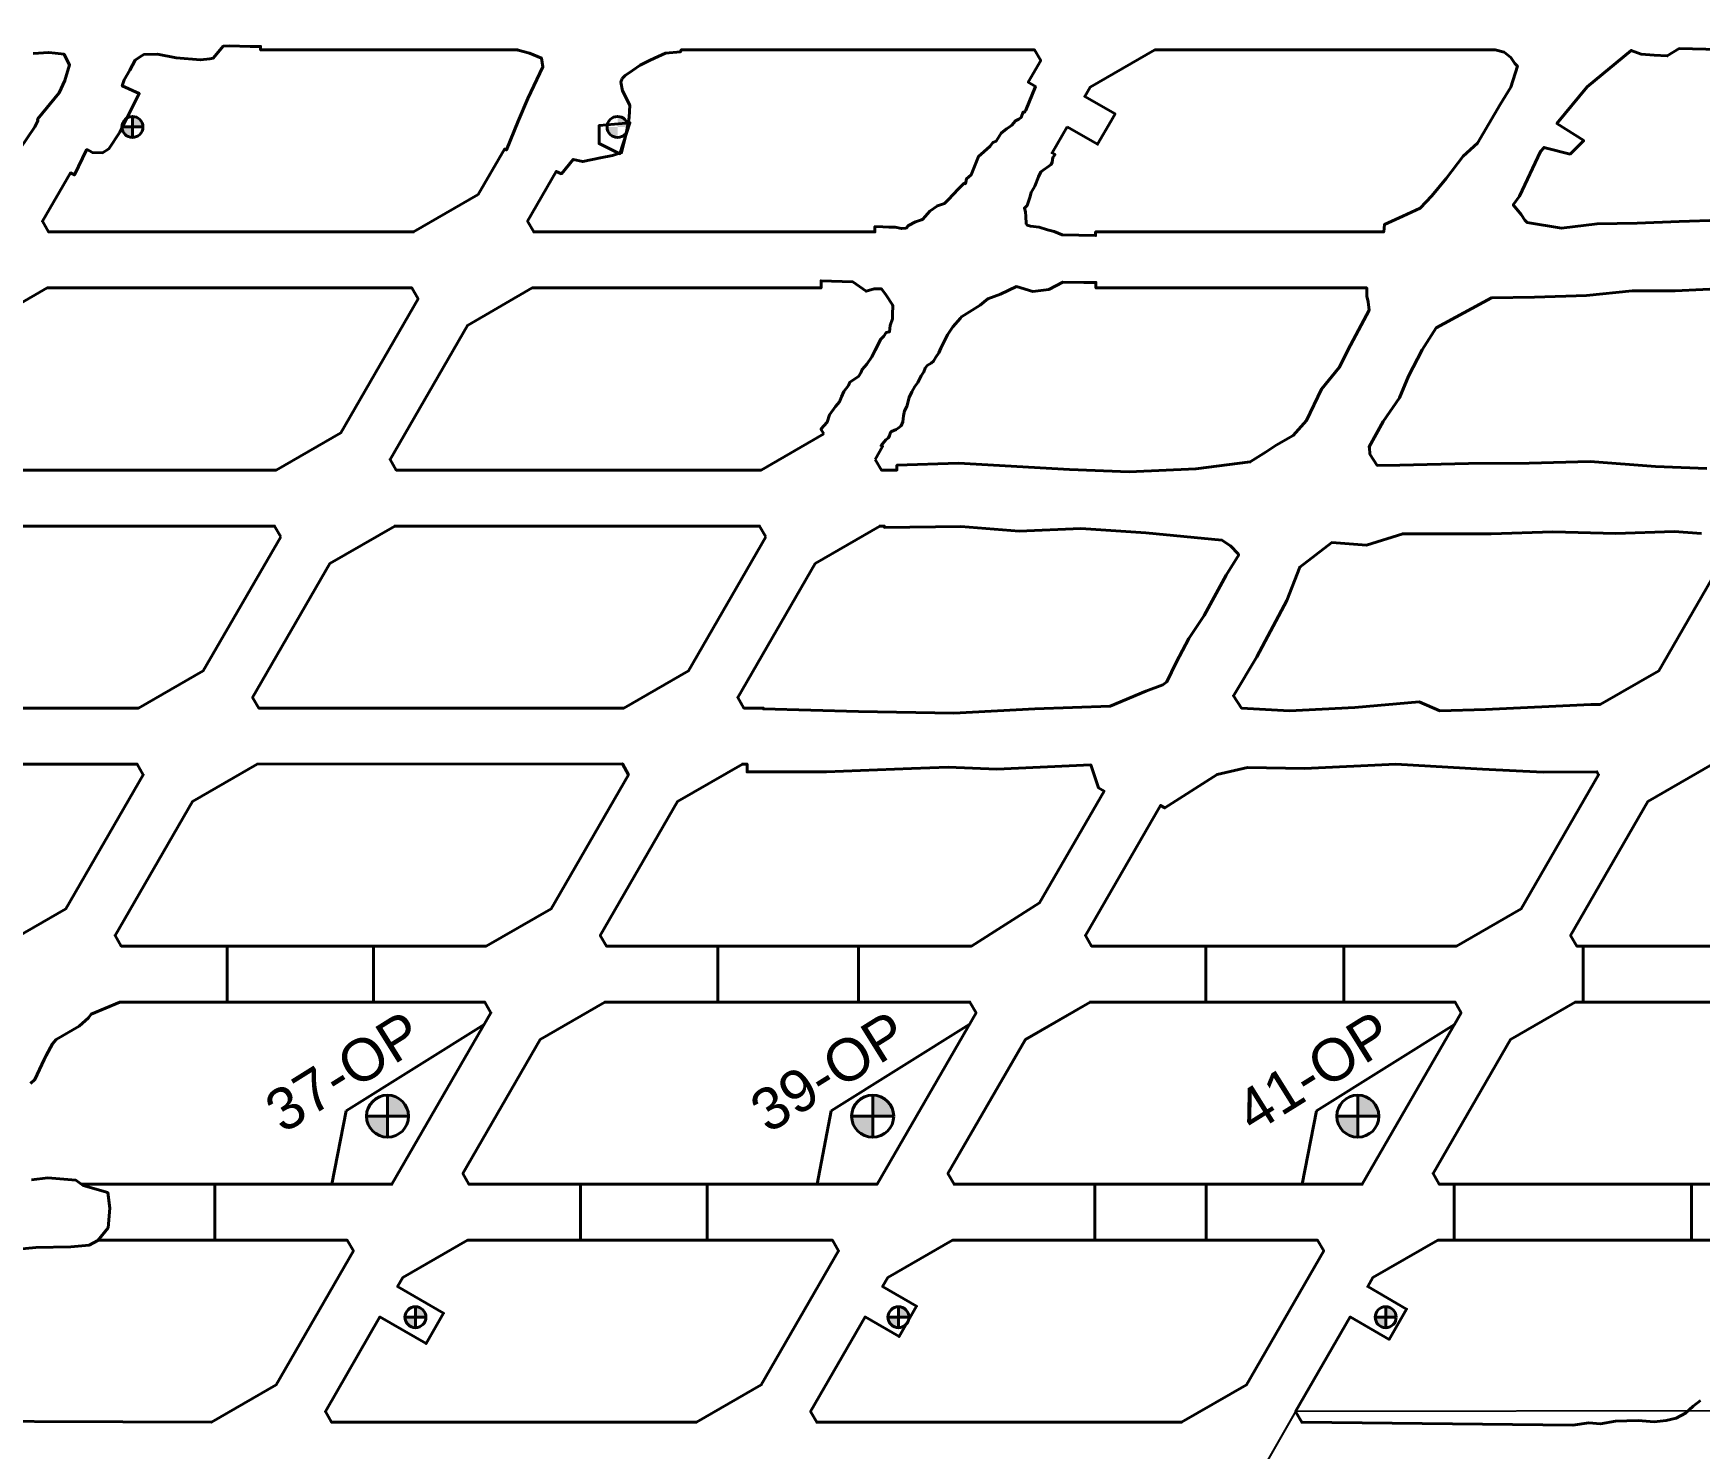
# Model space of a CAD drawing. Header units: millimetres. Extents: x -28 to 1943, y -5245 to 2752.
# Drawn here: x 1334.3 to 1453.3, y 84.9 to 185.9 of the extents above; entities that cross this region are included whole.
import ezdxf

# ---------------------------------------------------------------- set-up
doc = ezdxf.new("R2010")
doc.units = ezdxf.units.MM
doc.layers.add('167', color=10, linetype='Continuous')
doc.styles.add('DG-T1-473 TO 560$0$Standard', font='arial.ttf')

msp = doc.modelspace()

# ---------------------------------------------------------------- hatches: boundary and pattern name
at = {"lineweight": 40}
h = msp.add_hatch(color=3, dxfattribs=at)
h.paths.add_polyline_path([(1342.142, 179.248, 0.4142136), (1341.392, 179.998), (1341.392, 179.248)])
h.paths.add_polyline_path([(1340.642, 179.248, 0.4142136), (1341.392, 178.498), (1341.392, 179.248)])
h = msp.add_hatch(color=3, dxfattribs=at)
h.paths.add_polyline_path([(1342.142, 179.248, 0.4142136), (1341.392, 179.998), (1341.392, 179.248)])
h.paths.add_polyline_path([(1340.642, 179.248, 0.4142136), (1341.392, 178.498), (1341.392, 179.248)])
h = msp.add_hatch(color=3, dxfattribs=at)
h.paths.add_polyline_path([(1376.783, 179.248, 0.4142136), (1376.033, 179.998), (1376.033, 179.248)])
h.paths.add_polyline_path([(1375.283, 179.248, 0.4142136), (1376.033, 178.498), (1376.033, 179.248)])
h = msp.add_hatch(color=3, dxfattribs=at)
h.paths.add_polyline_path([(1376.783, 179.248, 0.4142136), (1376.033, 179.998), (1376.033, 179.248)])
h.paths.add_polyline_path([(1375.283, 179.248, 0.4142136), (1376.033, 178.498), (1376.033, 179.248)])
at = {"linetype": 'Continuous', "lineweight": 40}
h = msp.add_hatch(color=3, dxfattribs=at)
h.paths.add_polyline_path([(1361.109, 108.601, 0.4142136), (1359.609, 110.101), (1359.609, 108.601)])
h.paths.add_polyline_path([(1359.609, 108.601), (1358.109, 108.601, 0.4142136), (1359.609, 107.101)])
h = msp.add_hatch(color=3, dxfattribs=at)
h.paths.add_polyline_path([(1361.109, 108.601, 0.4142136), (1359.609, 110.101), (1359.609, 108.601)])
h.paths.add_polyline_path([(1359.609, 108.601), (1358.109, 108.601, 0.4142136), (1359.609, 107.101)])
h = msp.add_hatch(color=3, dxfattribs=at)
h.paths.add_polyline_path([(1395.749, 108.601, 0.4142136), (1394.249, 110.101), (1394.249, 108.601)])
h.paths.add_polyline_path([(1394.249, 108.601), (1392.749, 108.601, 0.4142136), (1394.249, 107.101)])
h = msp.add_hatch(color=3, dxfattribs=at)
h.paths.add_polyline_path([(1395.749, 108.601, 0.4142136), (1394.249, 110.101), (1394.249, 108.601)])
h.paths.add_polyline_path([(1394.249, 108.601), (1392.749, 108.601, 0.4142136), (1394.249, 107.101)])
h = msp.add_hatch(color=3, dxfattribs=at)
h.paths.add_polyline_path([(1430.391, 108.601, 0.4142136), (1428.891, 110.101), (1428.891, 108.601)])
h.paths.add_polyline_path([(1428.891, 108.601), (1427.391, 108.601, 0.4142136), (1428.891, 107.101)])
h = msp.add_hatch(color=3, dxfattribs=at)
h.paths.add_polyline_path([(1430.391, 108.601, 0.4142136), (1428.891, 110.101), (1428.891, 108.601)])
h.paths.add_polyline_path([(1428.891, 108.601), (1427.391, 108.601, 0.4142136), (1428.891, 107.101)])
at = {"lineweight": 40}
h = msp.add_hatch(color=256, dxfattribs=at)
h.paths.add_polyline_path([(1362.349, 94.248, 0.4142136), (1361.599, 94.998), (1361.599, 94.248)])
h.paths.add_polyline_path([(1360.849, 94.248, 0.4142136), (1361.599, 93.498), (1361.599, 94.248)])
h = msp.add_hatch(color=256, dxfattribs=at)
h.paths.add_polyline_path([(1362.349, 94.248, 0.4142136), (1361.599, 94.998), (1361.599, 94.248)])
h.paths.add_polyline_path([(1360.849, 94.248, 0.4142136), (1361.599, 93.498), (1361.599, 94.248)])
h = msp.add_hatch(color=256, dxfattribs=at)
h.paths.add_polyline_path([(1362.349, 94.248, 0.4142136), (1361.599, 94.998), (1361.599, 94.248)])
h.paths.add_polyline_path([(1360.849, 94.248, 0.4142136), (1361.599, 93.498), (1361.599, 94.248)])
h = msp.add_hatch(color=256, dxfattribs=at)
h.paths.add_polyline_path([(1396.841, 94.248, 0.4142136), (1396.091, 94.998), (1396.091, 94.248)])
h.paths.add_polyline_path([(1395.341, 94.248, 0.4142136), (1396.091, 93.498), (1396.091, 94.248)])
h = msp.add_hatch(color=256, dxfattribs=at)
h.paths.add_polyline_path([(1396.841, 94.248, 0.4142136), (1396.091, 94.998), (1396.091, 94.248)])
h.paths.add_polyline_path([(1395.341, 94.248, 0.4142136), (1396.091, 93.498), (1396.091, 94.248)])
h = msp.add_hatch(color=256, dxfattribs=at)
h.paths.add_polyline_path([(1396.841, 94.248, 0.4142136), (1396.091, 94.998), (1396.091, 94.248)])
h.paths.add_polyline_path([(1395.341, 94.248, 0.4142136), (1396.091, 93.498), (1396.091, 94.248)])
h = msp.add_hatch(color=3, dxfattribs=at)
h.paths.add_polyline_path([(1431.631, 94.248, 0.4142136), (1430.881, 94.998), (1430.881, 94.248)])
h.paths.add_polyline_path([(1430.131, 94.248, 0.4142136), (1430.881, 93.498), (1430.881, 94.248)])
h = msp.add_hatch(color=3, dxfattribs=at)
h.paths.add_polyline_path([(1431.631, 94.248, 0.4142136), (1430.881, 94.998), (1430.881, 94.248)])
h.paths.add_polyline_path([(1430.131, 94.248, 0.4142136), (1430.881, 93.498), (1430.881, 94.248)])

# ---------------------------------------------------------------- linework, layer by layer
at = {"color": 7, "lineweight": 40}
for p, q in [((1341.392, 178.498), (1341.392, 179.998)), ((1341.392, 178.498), (1341.392, 179.998)), ((1340.642, 179.248), (1342.142, 179.248)), ((1340.642, 179.248), (1342.142, 179.248)), ((1358.602, 120.748), (1358.602, 116.748)), ((1358.602, 120.748), (1358.602, 116.748)), ((1383.202, 120.748), (1383.202, 116.748)), ((1383.202, 120.748), (1383.202, 116.748)), ((1393.24, 120.748), (1393.24, 116.748)), ((1393.24, 120.748), (1393.24, 116.748)), ((1418.039, 120.748), (1418.039, 116.748)), ((1418.039, 120.748), (1418.039, 116.748)), ((1427.881, 116.748), (1427.881, 120.748)), ((1427.881, 116.748), (1427.881, 120.748)), ((1347.283, 103.748), (1347.283, 99.748)), ((1347.283, 103.748), (1347.283, 99.748)), ((1373.383, 103.748), (1373.383, 99.748)), ((1373.383, 103.748), (1373.383, 99.748)), ((1382.423, 103.748), (1382.423, 99.748)), ((1382.423, 103.748), (1382.423, 99.748)), ((1410.123, 103.748), (1410.123, 99.748)), ((1410.123, 103.748), (1410.123, 99.748)), ((1418.066, 103.748), (1418.066, 99.748)), ((1418.066, 103.748), (1418.066, 99.748)), ((1360.849, 94.248), (1362.349, 94.248)), ((1360.849, 94.248), (1362.349, 94.248)), ((1361.599, 93.498), (1361.599, 94.998)), ((1361.599, 93.498), (1361.599, 94.998)), ((1395.341, 94.248), (1396.841, 94.248)), ((1395.341, 94.248), (1396.841, 94.248))]:
    msp.add_line(p, q, dxfattribs=at)
at = {"color": 7, "linetype": 'Continuous', "lineweight": 40}
for p, q in [((1384.945, 133.748), (1380.323, 131.08)), ((1384.945, 133.748), (1380.323, 131.08)), ((1380.323, 131.08), (1374.799, 121.511)), ((1380.323, 131.08), (1374.799, 121.511)), ((1435.94, 120.748), (1440.562, 123.416)), ((1435.94, 120.748), (1440.562, 123.416)), ((1375.239, 120.748), (1374.799, 121.511)), ((1375.239, 120.748), (1374.799, 121.511)), ((1409.88, 120.748), (1409.44, 121.511)), ((1409.88, 120.748), (1409.44, 121.511)), ((1348.158, 120.748), (1348.158, 116.748)), ((1348.158, 120.748), (1348.158, 116.748)), ((1375.239, 120.748), (1378.494, 120.748)), ((1375.239, 120.748), (1378.494, 120.748)), ((1393.24, 120.748), (1393.24, 116.748)), ((1393.24, 120.748), (1401.298, 120.748)), ((1393.24, 120.748), (1393.24, 116.748)), ((1393.24, 120.748), (1401.298, 120.748)), ((1409.88, 120.748), (1414.74, 120.748)), ((1409.88, 120.748), (1414.74, 120.748)), ((1427.881, 120.748), (1435.94, 120.748)), ((1427.881, 120.748), (1435.94, 120.748)), ((1375.13, 116.748), (1370.508, 114.08)), ((1375.13, 116.748), (1370.508, 114.08)), ((1375.13, 116.748), (1378.494, 116.748)), ((1375.13, 116.748), (1378.494, 116.748)), ((1393.24, 116.748), (1401.19, 116.748)), ((1393.24, 116.748), (1401.19, 116.748)), ((1401.19, 116.748), (1401.63, 115.985)), ((1401.19, 116.748), (1401.63, 115.985)), ((1409.77, 116.748), (1405.148, 114.08)), ((1409.77, 116.748), (1405.148, 114.08)), ((1409.77, 116.748), (1414.74, 116.748)), ((1409.77, 116.748), (1414.74, 116.748)), ((1427.881, 116.748), (1435.831, 116.748)), ((1427.881, 116.748), (1435.831, 116.748)), ((1401.63, 115.985), (1394.564, 103.748)), ((1401.63, 115.985), (1394.564, 103.748)), ((1436.271, 115.985), (1429.206, 103.748)), ((1436.271, 115.985), (1429.206, 103.748)), ((1370.508, 114.08), (1364.984, 104.511)), ((1370.508, 114.08), (1364.984, 104.511)), ((1405.15, 114.08), (1399.625, 104.511)), ((1405.15, 114.08), (1399.625, 104.511)), ((1365.464, 105.342), (1364.984, 104.511)), ((1365.464, 105.342), (1364.984, 104.511)), ((1365.424, 103.748), (1364.984, 104.511)), ((1365.424, 103.748), (1364.984, 104.511)), ((1365.424, 103.748), (1372.783, 103.748)), ((1365.424, 103.748), (1372.783, 103.748)), ((1382.423, 99.748), (1382.423, 103.748)), ((1382.423, 103.748), (1390.275, 103.748)), ((1382.423, 99.748), (1382.423, 103.748)), ((1382.423, 103.748), (1390.275, 103.748)), ((1390.275, 103.748), (1394.564, 103.748)), ((1390.275, 103.748), (1394.564, 103.748)), ((1400.065, 103.748), (1399.625, 104.511)), ((1400.065, 103.748), (1399.625, 104.511)), ((1400.065, 103.748), (1406.525, 103.748)), ((1400.065, 103.748), (1406.525, 103.748)), ((1418.066, 103.748), (1418.066, 99.748)), ((1418.066, 103.748), (1418.066, 99.748))]:
    msp.add_line(p, q, dxfattribs=at)
at = {"lineweight": 40, "ltscale": 5}
for p, q in [((1348.158, 120.748), (1358.794, 120.748)), ((1348.158, 120.748), (1358.794, 120.748)), ((1378.494, 120.748), (1393.24, 120.748)), ((1378.494, 120.748), (1393.24, 120.748)), ((1414.74, 120.748), (1427.881, 120.748)), ((1414.74, 120.748), (1427.881, 120.748)), ((1444.521, 120.748), (1462.323, 120.748)), ((1444.521, 120.748), (1462.323, 120.748)), ((1348.158, 116.748), (1358.794, 116.748)), ((1348.158, 116.748), (1358.794, 116.748)), ((1378.494, 116.748), (1393.24, 116.748)), ((1378.494, 116.748), (1393.24, 116.748)), ((1414.74, 116.748), (1427.881, 116.748)), ((1414.74, 116.748), (1427.881, 116.748)), ((1444.981, 116.748), (1462.323, 116.748)), ((1444.981, 116.748), (1462.323, 116.748)), ((1337.754, 103.748), (1347.283, 103.748)), ((1337.754, 103.748), (1347.283, 103.748)), ((1372.783, 103.748), (1382.423, 103.748)), ((1372.783, 103.748), (1382.423, 103.748)), ((1406.525, 103.748), (1418.066, 103.748)), ((1406.525, 103.748), (1418.066, 103.748)), ((1435.766, 103.748), (1452.708, 103.748)), ((1435.766, 103.748), (1452.708, 103.748)), ((1338.949, 99.748), (1347.283, 99.748)), ((1338.949, 99.748), (1347.283, 99.748)), ((1372.783, 99.748), (1382.423, 99.748)), ((1372.783, 99.748), (1382.423, 99.748)), ((1406.525, 99.748), (1418.066, 99.748)), ((1406.525, 99.748), (1418.066, 99.748)), ((1435.766, 99.748), (1452.708, 99.748)), ((1435.766, 99.748), (1452.708, 99.748))]:
    msp.add_line(p, q, dxfattribs=at)
at = {"color": 3, "linetype": 'Continuous', "lineweight": 40}
for p, q in [((1436.271, 115.985), (1435.792, 115.154)), ((1436.271, 115.985), (1435.792, 115.154)), ((1356.655, 108.996), (1366.51, 115.154)), ((1356.655, 108.996), (1366.51, 115.154)), ((1391.295, 108.996), (1401.151, 115.155)), ((1391.295, 108.996), (1401.151, 115.155)), ((1425.937, 108.996), (1435.792, 115.154)), ((1425.937, 108.996), (1435.792, 115.154)), ((1359.609, 107.101), (1359.609, 110.101)), ((1359.609, 107.101), (1359.609, 110.101)), ((1394.249, 107.101), (1394.249, 110.101)), ((1394.249, 107.101), (1394.249, 110.101)), ((1428.891, 107.101), (1428.891, 110.101)), ((1428.891, 107.101), (1428.891, 110.101)), ((1355.635, 103.748), (1356.655, 108.996)), ((1355.635, 103.748), (1356.655, 108.996)), ((1358.109, 108.601), (1361.109, 108.601)), ((1358.109, 108.601), (1361.109, 108.601)), ((1390.275, 103.748), (1391.295, 108.996)), ((1390.275, 103.748), (1391.295, 108.996)), ((1392.749, 108.601), (1395.749, 108.601)), ((1392.749, 108.601), (1395.749, 108.601)), ((1424.917, 103.748), (1425.937, 108.996)), ((1424.917, 103.748), (1425.937, 108.996)), ((1427.391, 108.601), (1430.391, 108.601)), ((1427.391, 108.601), (1430.391, 108.601))]:
    msp.add_line(p, q, dxfattribs=at)
at = {"color": 3, "lineweight": 40}
for p, q in [((1396.091, 93.498), (1396.091, 94.998)), ((1396.091, 93.498), (1396.091, 94.998)), ((1430.131, 94.248), (1431.631, 94.248)), ((1430.131, 94.248), (1431.631, 94.248)), ((1430.881, 93.498), (1430.881, 94.998)), ((1430.881, 93.498), (1430.881, 94.998))]:
    msp.add_line(p, q, dxfattribs=at)
at = {"lineweight": 40}
for points in [[(1333.324, 177.645), (1334.425, 179.262), (1334.639, 179.691), (1334.616, 179.795), (1336.159, 181.675), (1336.572, 182.556), (1336.901, 183.68), (1336.513, 184.416), (1336.527, 184.438), (1335.877, 184.515), (1335.416, 184.574), (1334.304, 184.492)], [(1333.324, 177.645), (1334.425, 179.262), (1334.639, 179.691), (1334.616, 179.795), (1336.159, 181.675), (1336.572, 182.556), (1336.901, 183.68), (1336.513, 184.416), (1336.527, 184.438), (1335.877, 184.515), (1335.416, 184.574), (1334.304, 184.492)], [(1366.084, 174.416), (1361.462, 171.748), (1335.402, 171.748), (1334.962, 172.511), (1336.959, 175.971), (1337.254, 175.825), (1338.123, 177.61), (1338.137, 177.614), (1338.17, 177.638), (1338.543, 177.418), (1339.257, 177.409), (1339.695, 177.684), (1340.493, 178.878), (1341.881, 181.629), (1340.659, 182.175), (1340.798, 182.613), (1341.208, 183.311), (1341.576, 184.013), (1341.967, 184.284), (1342.201, 184.42), (1343.187, 184.449), (1344.51, 184.183), (1346.253, 184.032), (1346.907, 184.11), (1347.164, 184.168), (1347.879, 185.01), (1348.305, 185.048), (1349.807, 184.992), (1350.544, 184.995), (1350.544, 184.748), (1368.93, 184.748), (1368.929, 184.723), (1369.748, 184.529), (1370.611, 184.159), (1370.704, 183.535), (1369.63, 181.289), (1368.936, 179.671), (1368.094, 177.607), (1367.96, 177.666), (1366.084, 174.416)], [(1366.084, 174.416), (1361.462, 171.748), (1335.402, 171.748), (1334.962, 172.511), (1336.959, 175.971), (1337.254, 175.825), (1338.123, 177.61), (1338.137, 177.614), (1338.17, 177.638), (1338.543, 177.418), (1339.257, 177.409), (1339.695, 177.684), (1340.493, 178.878), (1341.881, 181.629), (1340.659, 182.175), (1340.798, 182.613), (1341.208, 183.311), (1341.576, 184.013), (1341.967, 184.284), (1342.201, 184.42), (1343.187, 184.449), (1344.51, 184.183), (1346.253, 184.032), (1346.907, 184.11), (1347.164, 184.168), (1347.879, 185.01), (1348.305, 185.048), (1349.807, 184.992), (1350.544, 184.995), (1350.544, 184.748), (1368.93, 184.748), (1368.929, 184.723), (1369.748, 184.529), (1370.611, 184.159), (1370.704, 183.535), (1369.63, 181.289), (1368.936, 179.671), (1368.094, 177.607), (1367.96, 177.666), (1366.084, 174.416)], [(1408.143, 179.266), (1410.314, 178.013), (1411.281, 179.688), (1411.564, 180.178), (1409.393, 181.431), (1409.768, 182.08), (1414.39, 184.748), (1438.695, 184.748), (1439.339, 184.597), (1439.81, 184.206), (1440.103, 183.784), (1440.292, 183.601), (1439.814, 182.096), (1439.053, 180.854), (1437.432, 178.092), (1436.417, 177.174), (1435.193, 175.559), (1434.184, 174.329), (1433.355, 173.443), (1432.103, 172.869), (1430.789, 172.272), (1430.744, 171.748), (1410.167, 171.748), (1410.167, 171.485), (1407.783, 171.54), (1407.214, 171.776), (1406.74, 171.891), (1406.133, 172.082), (1405.526, 172.155), (1405.272, 172.239), (1405.206, 172.344), (1405.185, 172.864), (1405.158, 173.18), (1405.087, 173.45), (1405.274, 173.631), (1405.473, 174.209), (1405.564, 174.578), (1405.823, 175.011), (1406.085, 175.681), (1406.253, 176.037), (1406.993, 176.559), (1407.06, 176.744), (1407.102, 177.069), (1407.277, 177.27), (1407.063, 177.394), (1408.143, 179.266)], [(1408.143, 179.266), (1410.314, 178.013), (1411.281, 179.688), (1411.564, 180.178), (1409.393, 181.431), (1409.768, 182.08), (1414.39, 184.748), (1438.695, 184.748), (1439.339, 184.597), (1439.81, 184.206), (1440.103, 183.784), (1440.292, 183.601), (1439.814, 182.096), (1439.053, 180.854), (1437.432, 178.092), (1436.417, 177.174), (1435.193, 175.559), (1434.184, 174.329), (1433.355, 173.443), (1432.103, 172.869), (1430.789, 172.272), (1430.744, 171.748), (1410.167, 171.748), (1410.167, 171.485), (1407.783, 171.54), (1407.214, 171.776), (1406.74, 171.891), (1406.133, 172.082), (1405.526, 172.155), (1405.272, 172.239), (1405.206, 172.344), (1405.185, 172.864), (1405.158, 173.18), (1405.087, 173.45), (1405.274, 173.631), (1405.473, 174.209), (1405.564, 174.578), (1405.823, 175.011), (1406.085, 175.681), (1406.253, 176.037), (1406.993, 176.559), (1407.06, 176.744), (1407.102, 177.069), (1407.277, 177.27), (1407.063, 177.394), (1408.143, 179.266)], [(1454.773, 172.591), (1451.84, 172.507), (1448.831, 172.374), (1445.975, 172.341), (1443.435, 172.026), (1440.992, 172.422), (1440.806, 172.58), (1440.546, 172.998), (1439.987, 173.676), (1440.448, 174.294), (1441.937, 177.497), (1442.19, 177.784), (1442.262, 177.769), (1444.054, 177.309), (1445.026, 178.279), (1443.114, 179.494), (1445.267, 182.119), (1448.421, 184.719), (1449.117, 184.454), (1450.054, 184.363), (1450.992, 184.321), (1451.847, 184.843), (1454.688, 184.786)], [(1454.773, 172.591), (1451.84, 172.507), (1448.831, 172.374), (1445.975, 172.341), (1443.435, 172.026), (1440.992, 172.422), (1440.806, 172.58), (1440.546, 172.998), (1439.987, 173.676), (1440.448, 174.294), (1441.937, 177.497), (1442.19, 177.784), (1442.262, 177.769), (1444.054, 177.309), (1445.026, 178.279), (1443.114, 179.494), (1445.267, 182.119), (1448.421, 184.719), (1449.117, 184.454), (1450.054, 184.363), (1450.992, 184.321), (1451.847, 184.843), (1454.688, 184.786)], [(1376.913, 179.552), (1374.712, 179.347), (1374.716, 178.065), (1376.206, 177.333), (1376.913, 179.552)], [(1376.913, 179.552), (1374.712, 179.347), (1374.716, 178.065), (1376.206, 177.333), (1376.913, 179.552)], [(1390.751, 157.324), (1390.556, 157.661), (1390.998, 158.16), (1391.155, 158.68), (1391.592, 159.283), (1391.87, 159.62), (1392.024, 159.971), (1392.18, 160.357), (1392.514, 160.785), (1392.612, 161.011), (1393.228, 161.421), (1393.392, 161.699), (1393.487, 161.934), (1393.83, 162.297), (1394.192, 162.842), (1394.428, 163.314), (1394.645, 163.716), (1394.809, 164.06), (1395.052, 164.303), (1395.204, 164.564), (1395.452, 164.623), (1395.492, 165.063), (1395.654, 165.537), (1395.668, 165.873), (1395.679, 166.476), (1395.66, 166.547), (1395.214, 167.236), (1394.88, 167.686), (1394.365, 167.686), (1393.782, 167.517), (1392.826, 168.177), (1391.32, 168.242), (1390.568, 168.267), (1390.568, 167.748), (1369.934, 167.748), (1365.312, 165.08), (1359.788, 155.511), (1360.228, 154.748), (1386.288, 154.748), (1390.751, 157.324)], [(1390.751, 157.324), (1390.556, 157.661), (1390.998, 158.16), (1391.155, 158.68), (1391.592, 159.283), (1391.87, 159.62), (1392.024, 159.971), (1392.18, 160.357), (1392.514, 160.785), (1392.612, 161.011), (1393.228, 161.421), (1393.392, 161.699), (1393.487, 161.934), (1393.83, 162.297), (1394.192, 162.842), (1394.428, 163.314), (1394.645, 163.716), (1394.809, 164.06), (1395.052, 164.303), (1395.204, 164.564), (1395.452, 164.623), (1395.492, 165.063), (1395.654, 165.537), (1395.668, 165.873), (1395.679, 166.476), (1395.66, 166.547), (1395.214, 167.236), (1394.88, 167.686), (1394.365, 167.686), (1393.782, 167.517), (1392.826, 168.177), (1391.32, 168.242), (1390.568, 168.267), (1390.568, 167.748), (1369.934, 167.748), (1365.312, 165.08), (1359.788, 155.511), (1360.228, 154.748), (1386.288, 154.748), (1390.751, 157.324)], [(1394.429, 155.511), (1394.869, 154.748), (1395.985, 154.748), (1395.985, 155.093), (1400.389, 155.236), (1408.3, 154.787), (1412.574, 154.613), (1417.331, 154.834), (1421.213, 155.332), (1422.339, 156.056), (1423.071, 156.519), (1424.284, 157.223), (1425.224, 158.289), (1426.298, 160.521), (1427.559, 162.078), (1428.379, 163.672), (1429.696, 166.156), (1429.642, 166.749), (1429.525, 167.176), (1429.525, 167.748), (1410.194, 167.748), (1410.194, 168.143), (1409.324, 168.143), (1407.818, 168.171), (1406.829, 167.652), (1405.678, 167.501), (1404.523, 167.849), (1403.38, 167.301), (1402.467, 166.981), (1402.215, 166.762), (1401.926, 166.516), (1400.589, 165.691), (1400.518, 165.601), (1399.962, 164.975), (1399.59, 164.393), (1399.323, 163.873), (1399.106, 163.456), (1398.973, 163.112), (1398.766, 162.806), (1398.586, 162.533), (1398.429, 162.373), (1398.146, 162.224), (1397.996, 162.034), (1397.909, 161.758), (1397.72, 161.475), (1397.469, 161.007), (1397.265, 160.72), (1397.045, 160.344), (1396.848, 159.935), (1396.698, 159.292), (1396.528, 158.974), (1396.445, 158.618), (1396.404, 158.179), (1396.275, 157.91), (1396.077, 157.736), (1395.916, 157.633), (1395.598, 157.498), (1395.524, 157.423), (1395.451, 157.204), (1395.386, 157.051), (1395.187, 156.9), (1394.851, 156.494), (1394.96, 156.431), (1394.429, 155.511)], [(1394.429, 155.511), (1394.869, 154.748), (1395.985, 154.748), (1395.985, 155.093), (1400.389, 155.236), (1408.3, 154.787), (1412.574, 154.613), (1417.331, 154.834), (1421.213, 155.332), (1422.339, 156.056), (1423.071, 156.519), (1424.284, 157.223), (1425.224, 158.289), (1426.298, 160.521), (1427.559, 162.078), (1428.379, 163.672), (1429.696, 166.156), (1429.642, 166.749), (1429.525, 167.176), (1429.525, 167.748), (1410.194, 167.748), (1410.194, 168.143), (1409.324, 168.143), (1407.818, 168.171), (1406.829, 167.652), (1405.678, 167.501), (1404.523, 167.849), (1403.38, 167.301), (1402.467, 166.981), (1402.215, 166.762), (1401.926, 166.516), (1400.589, 165.691), (1400.518, 165.601), (1399.962, 164.975), (1399.59, 164.393), (1399.323, 163.873), (1399.106, 163.456), (1398.973, 163.112), (1398.766, 162.806), (1398.586, 162.533), (1398.429, 162.373), (1398.146, 162.224), (1397.996, 162.034), (1397.909, 161.758), (1397.72, 161.475), (1397.469, 161.007), (1397.265, 160.72), (1397.045, 160.344), (1396.848, 159.935), (1396.698, 159.292), (1396.528, 158.974), (1396.445, 158.618), (1396.404, 158.179), (1396.275, 157.91), (1396.077, 157.736), (1395.916, 157.633), (1395.598, 157.498), (1395.524, 157.423), (1395.451, 157.204), (1395.386, 157.051), (1395.187, 156.9), (1394.851, 156.494), (1394.96, 156.431), (1394.429, 155.511)], [(1330.671, 165.08), (1335.293, 167.748), (1330.671, 165.08), (1325.147, 155.511), (1325.587, 154.748), (1351.647, 154.748), (1356.269, 157.416), (1361.793, 166.985), (1361.353, 167.748), (1335.293, 167.748)], [(1330.671, 165.08), (1335.293, 167.748), (1330.671, 165.08), (1325.147, 155.511), (1325.587, 154.748), (1351.647, 154.748), (1356.269, 157.416), (1361.793, 166.985), (1361.353, 167.748), (1335.293, 167.748)], [(1453.808, 154.859), (1450.139, 155.003), (1445.471, 155.352), (1441.124, 155.231), (1436.797, 155.211), (1431.902, 155.098), (1430.274, 155.074), (1429.761, 155.886), (1429.727, 156.35), (1429.698, 156.394), (1430.69, 158.215), (1431.866, 159.907), (1432.513, 161.449), (1433.49, 163.325), (1434.497, 164.898), (1438.435, 167.034), (1441.519, 167.087), (1445.222, 167.213), (1448.489, 167.545), (1451.543, 167.545), (1455.492, 167.733)], [(1453.808, 154.859), (1450.139, 155.003), (1445.471, 155.352), (1441.124, 155.231), (1436.797, 155.211), (1431.902, 155.098), (1430.274, 155.074), (1429.761, 155.886), (1429.727, 156.35), (1429.698, 156.394), (1430.69, 158.215), (1431.866, 159.907), (1432.513, 161.449), (1433.49, 163.325), (1434.497, 164.898), (1438.435, 167.034), (1441.519, 167.087), (1445.222, 167.213), (1448.489, 167.545), (1451.543, 167.545), (1455.492, 167.733)], [(1386.619, 149.985), (1381.095, 140.416), (1376.473, 137.748), (1350.413, 137.748), (1349.973, 138.511), (1355.497, 148.08), (1360.119, 150.748), (1386.179, 150.748), (1386.619, 149.985)], [(1386.619, 149.985), (1381.095, 140.416), (1376.473, 137.748), (1350.413, 137.748), (1349.973, 138.511), (1355.497, 148.08), (1360.119, 150.748), (1386.179, 150.748), (1386.619, 149.985)], [(1390.138, 148.08), (1394.76, 150.748), (1395.088, 150.748), (1395.088, 150.655), (1400.547, 150.712), (1404.717, 150.386), (1409.114, 150.58), (1413.745, 150.261), (1419.174, 149.746), (1419.79, 149.333), (1420.343, 148.762), (1420.392, 148.685), (1419.483, 147.247), (1417.925, 144.36), (1416.818, 142.716), (1415.912, 141.01), (1415.249, 139.628), (1414.964, 139.418), (1413.744, 138.951), (1411.198, 137.882), (1405.833, 137.693), (1400.05, 137.373), (1393.235, 137.509), (1386.435, 137.691), (1386.435, 137.748), (1385.054, 137.748), (1384.614, 138.511), (1390.138, 148.08)], [(1390.138, 148.08), (1394.76, 150.748), (1395.088, 150.748), (1395.088, 150.655), (1400.547, 150.712), (1404.717, 150.386), (1409.114, 150.58), (1413.745, 150.261), (1419.174, 149.746), (1419.79, 149.333), (1420.343, 148.762), (1420.392, 148.685), (1419.483, 147.247), (1417.925, 144.36), (1416.818, 142.716), (1415.912, 141.01), (1415.249, 139.628), (1414.964, 139.418), (1413.744, 138.951), (1411.198, 137.882), (1405.833, 137.693), (1400.05, 137.373), (1393.235, 137.509), (1386.435, 137.691), (1386.435, 137.748), (1385.054, 137.748), (1384.614, 138.511), (1390.138, 148.08)], [(1455.901, 149.985), (1450.377, 140.416), (1446.203, 138.007), (1445.533, 138.007), (1437.999, 137.645), (1434.753, 137.552), (1433.274, 138.185), (1428.675, 137.791), (1424.011, 137.555), (1420.59, 137.751), (1420.013, 138.628), (1421.669, 141.407), (1423.824, 145.441), (1424.749, 147.812), (1427.032, 149.57), (1429.517, 149.388), (1432.1, 150.202), (1438.411, 150.188), (1442.815, 150.343), (1447.308, 150.217), (1451.478, 150.347), (1453.43, 150.213)], [(1455.901, 149.985), (1450.377, 140.416), (1446.203, 138.007), (1445.533, 138.007), (1437.999, 137.645), (1434.753, 137.552), (1433.274, 138.185), (1428.675, 137.791), (1424.011, 137.555), (1420.59, 137.751), (1420.013, 138.628), (1421.669, 141.407), (1423.824, 145.441), (1424.749, 147.812), (1427.032, 149.57), (1429.517, 149.388), (1432.1, 150.202), (1438.411, 150.188), (1442.815, 150.343), (1447.308, 150.217), (1451.478, 150.347), (1453.43, 150.213)], [(1315.663, 133.748), (1341.723, 133.748), (1342.163, 132.985), (1336.639, 123.416), (1332.017, 120.748)], [(1315.663, 133.748), (1341.723, 133.748), (1342.163, 132.985), (1336.639, 123.416), (1332.017, 120.748)], [(1358.602, 120.748), (1366.658, 120.748), (1371.28, 123.416), (1376.804, 132.985), (1376.376, 133.77), (1350.304, 133.748), (1345.682, 131.08), (1340.158, 121.511), (1340.598, 120.748), (1348.158, 120.748)], [(1358.602, 120.748), (1366.658, 120.748), (1371.28, 123.416), (1376.804, 132.985), (1376.376, 133.77), (1350.304, 133.748), (1345.682, 131.08), (1340.158, 121.511), (1340.598, 120.748), (1348.158, 120.748)], [(1393.24, 120.748), (1401.298, 120.748), (1406.161, 123.833), (1410.772, 131.818), (1410.363, 132.054), (1409.837, 133.689), (1403.112, 133.391), (1399.645, 133.518), (1397.033, 133.432), (1390.945, 133.187), (1385.277, 133.187), (1385.277, 133.748), (1384.945, 133.748), (1380.323, 131.08), (1374.799, 121.511), (1375.239, 120.748), (1383.202, 120.748)], [(1393.24, 120.748), (1401.298, 120.748), (1406.161, 123.833), (1410.772, 131.818), (1410.363, 132.054), (1409.837, 133.689), (1403.112, 133.391), (1399.645, 133.518), (1397.033, 133.432), (1390.945, 133.187), (1385.277, 133.187), (1385.277, 133.748), (1384.945, 133.748), (1380.323, 131.08), (1374.799, 121.511), (1375.239, 120.748), (1383.202, 120.748)], [(1427.881, 120.748), (1435.94, 120.748), (1440.562, 123.416), (1446.086, 132.985), (1445.959, 133.206), (1442.128, 133.177), (1437.787, 133.375), (1431.615, 133.732), (1425.085, 133.439), (1421.021, 133.512), (1418.839, 133.008), (1415.108, 130.623), (1414.802, 130.799), (1409.44, 121.511), (1409.88, 120.748), (1418.039, 120.748)], [(1427.881, 120.748), (1435.94, 120.748), (1440.562, 123.416), (1446.086, 132.985), (1445.959, 133.206), (1442.128, 133.177), (1437.787, 133.375), (1431.615, 133.732), (1425.085, 133.439), (1421.021, 133.512), (1418.839, 133.008), (1415.108, 130.623), (1414.802, 130.799), (1409.44, 121.511), (1409.88, 120.748), (1418.039, 120.748)], [(1453.357, 88.29), (1452.838, 87.887), (1452.299, 87.396), (1451.632, 87.044), (1450.912, 86.883), (1450.044, 86.78), (1448.903, 86.862), (1447.287, 86.819), (1446.215, 86.635), (1445.382, 86.709), (1444.243, 86.533), (1424.891, 86.748), (1424.451, 87.511), (1428.351, 94.266), (1431.122, 92.666), (1432.372, 94.831), (1429.601, 96.431), (1429.975, 97.08), (1434.597, 99.748), (1435.766, 99.748), (1435.766, 103.748), (1434.706, 103.748), (1434.266, 104.511), (1439.79, 114.08), (1444.412, 116.748), (1444.981, 116.748), (1444.981, 120.748), (1444.521, 120.748), (1444.081, 121.511), (1449.605, 131.08), (1454.227, 133.748)], [(1453.357, 88.29), (1452.838, 87.887), (1452.299, 87.396), (1451.632, 87.044), (1450.912, 86.883), (1450.044, 86.78), (1448.903, 86.862), (1447.287, 86.819), (1446.215, 86.635), (1445.382, 86.709), (1444.243, 86.533), (1424.891, 86.748), (1424.451, 87.511), (1428.351, 94.266), (1431.122, 92.666), (1432.372, 94.831), (1429.601, 96.431), (1429.975, 97.08), (1434.597, 99.748), (1435.766, 99.748), (1435.766, 103.748), (1434.706, 103.748), (1434.266, 104.511), (1439.79, 114.08), (1444.412, 116.748), (1444.981, 116.748), (1444.981, 120.748), (1444.521, 120.748), (1444.081, 121.511), (1449.605, 131.08), (1454.227, 133.748)], [(1347.283, 103.748), (1359.924, 103.748), (1366.989, 115.985), (1366.549, 116.748), (1358.602, 116.748)], [(1347.283, 103.748), (1359.924, 103.748), (1366.989, 115.985), (1366.549, 116.748), (1358.602, 116.748)], [(1373.383, 103.748), (1365.424, 103.748), (1364.984, 104.511), (1370.508, 114.08), (1375.13, 116.748), (1383.202, 116.748)], [(1373.383, 103.748), (1365.424, 103.748), (1364.984, 104.511), (1370.508, 114.08), (1375.13, 116.748), (1383.202, 116.748)], [(1393.24, 116.748), (1401.19, 116.748), (1401.63, 115.986), (1394.564, 103.748), (1382.423, 103.748)], [(1393.24, 116.748), (1401.19, 116.748), (1401.63, 115.986), (1394.564, 103.748), (1382.423, 103.748)], [(1410.123, 103.748), (1400.065, 103.748), (1399.625, 104.511), (1405.148, 114.068), (1409.77, 116.748), (1418.039, 116.748)], [(1410.123, 103.748), (1400.065, 103.748), (1399.625, 104.511), (1405.148, 114.068), (1409.77, 116.748), (1418.039, 116.748)], [(1427.881, 116.748), (1435.831, 116.748), (1436.271, 115.985), (1429.206, 103.748), (1418.066, 103.748)], [(1427.881, 116.748), (1435.831, 116.748), (1436.271, 115.985), (1429.206, 103.748), (1418.066, 103.748)], [(1459.558, 103.748), (1452.708, 103.748), (1452.708, 99.748), (1460.657, 99.748)], [(1459.558, 103.748), (1452.708, 103.748), (1452.708, 99.748), (1460.657, 99.748)], [(1382.423, 99.748), (1391.375, 99.748), (1391.815, 98.985), (1386.291, 89.416), (1381.669, 86.748), (1355.609, 86.748), (1355.169, 87.511), (1359.069, 94.266), (1362.36, 92.366), (1363.61, 94.531), (1360.319, 96.431), (1360.693, 97.08), (1365.315, 99.748), (1373.383, 99.748)], [(1382.423, 99.748), (1391.375, 99.748), (1391.815, 98.985), (1386.291, 89.416), (1381.669, 86.748), (1355.609, 86.748), (1355.169, 87.511), (1359.069, 94.266), (1362.36, 92.366), (1363.61, 94.531), (1360.319, 96.431), (1360.693, 97.08), (1365.315, 99.748), (1373.383, 99.748)], [(1418.066, 99.748), (1426.016, 99.748), (1426.456, 98.985), (1420.932, 89.416), (1416.31, 86.748), (1390.25, 86.748), (1389.81, 87.511), (1393.709, 94.265), (1396.134, 92.865), (1397.384, 95.03), (1394.959, 96.43), (1395.334, 97.08), (1399.956, 99.748), (1410.123, 99.748)], [(1418.066, 99.748), (1426.016, 99.748), (1426.456, 98.985), (1420.932, 89.416), (1416.31, 86.748), (1390.25, 86.748), (1389.81, 87.511), (1393.709, 94.265), (1396.134, 92.865), (1397.384, 95.03), (1394.959, 96.43), (1395.334, 97.08), (1399.956, 99.748), (1410.123, 99.748)]]:
    msp.add_lwpolyline(points, dxfattribs=at)
for points in [[(1376.369, 182.704), (1376.579, 182.918), (1377.105, 183.289), (1377.65, 183.668), (1378.357, 184.008), (1378.943, 184.29), (1379.466, 184.518), (1380.538, 184.621), (1380.573, 184.748), (1405.809, 184.748), (1406.249, 183.985), (1405.355, 182.437), (1405.868, 182.141), (1405.197, 180.459), (1405.089, 180.292), (1405, 180.324), (1404.842, 179.934), (1404.68, 179.797), (1404.455, 179.693), (1404.185, 179.376), (1403.984, 179.231), (1403.801, 179.122), (1403.418, 178.803), (1403.064, 178.223), (1402.837, 178.134), (1402.627, 177.882), (1402.193, 177.478), (1401.81, 177.145), (1401.477, 176.307), (1401.271, 175.835), (1400.944, 175.533), (1400.871, 175.196), (1400.766, 175.218), (1400.353, 174.802), (1399.669, 174.062), (1399.659, 174.062), (1399.372, 173.786), (1398.868, 173.624), (1398.323, 173.234), (1397.831, 172.655), (1397.747, 172.613), (1397.312, 172.481), (1396.8, 172.218), (1396.636, 172.032), (1396.31, 171.985), (1395.857, 172.089), (1395.392, 172.084), (1394.986, 172.107), (1394.408, 172.13), (1394.408, 171.748), (1370.043, 171.748), (1369.603, 172.511), (1371.657, 176.069), (1372.02, 175.912), (1372.873, 176.928), (1373.549, 176.77), (1374.811, 177.05), (1375.665, 177.221), (1376.322, 177.416), (1376.639, 178.752), (1376.854, 179.934), (1376.904, 180.8), (1376.388, 181.834), (1376.267, 182.449)], [(1376.369, 182.704), (1376.579, 182.918), (1377.105, 183.289), (1377.65, 183.668), (1378.357, 184.008), (1378.943, 184.29), (1379.466, 184.518), (1380.538, 184.621), (1380.573, 184.748), (1405.809, 184.748), (1406.249, 183.985), (1405.355, 182.437), (1405.868, 182.141), (1405.197, 180.459), (1405.089, 180.292), (1405, 180.324), (1404.842, 179.934), (1404.68, 179.797), (1404.455, 179.693), (1404.185, 179.376), (1403.984, 179.231), (1403.801, 179.122), (1403.418, 178.803), (1403.064, 178.223), (1402.837, 178.134), (1402.627, 177.882), (1402.193, 177.478), (1401.81, 177.145), (1401.477, 176.307), (1401.271, 175.835), (1400.944, 175.533), (1400.871, 175.196), (1400.766, 175.218), (1400.353, 174.802), (1399.669, 174.062), (1399.659, 174.062), (1399.372, 173.786), (1398.868, 173.624), (1398.323, 173.234), (1397.831, 172.655), (1397.747, 172.613), (1397.312, 172.481), (1396.8, 172.218), (1396.636, 172.032), (1396.31, 171.985), (1395.857, 172.089), (1395.392, 172.084), (1394.986, 172.107), (1394.408, 172.13), (1394.408, 171.748), (1370.043, 171.748), (1369.603, 172.511), (1371.657, 176.069), (1372.02, 175.912), (1372.873, 176.928), (1373.549, 176.77), (1374.811, 177.05), (1375.665, 177.221), (1376.322, 177.416), (1376.639, 178.752), (1376.854, 179.934), (1376.904, 180.8), (1376.388, 181.834), (1376.267, 182.449)], [(1376.206, 177.333), (1376.913, 179.552), (1374.712, 179.347), (1374.716, 178.065)], [(1376.206, 177.333), (1376.913, 179.552), (1374.712, 179.347), (1374.716, 178.065)], [(1351.978, 149.985), (1351.538, 150.748), (1325.478, 150.748), (1320.856, 148.08), (1315.332, 138.511), (1315.772, 137.748), (1341.832, 137.748), (1346.454, 140.416)], [(1351.978, 149.985), (1351.538, 150.748), (1325.478, 150.748), (1320.856, 148.08), (1315.332, 138.511), (1315.772, 137.748), (1341.832, 137.748), (1346.454, 140.416)]]:
    msp.add_lwpolyline(points, close=True, dxfattribs=at)
at = {"color": 7, "linetype": 'Continuous', "lineweight": 40}
for points in [[(1334.12, 110.932), (1334.424, 111.218), (1335.098, 112.657), (1335.242, 112.933), (1335.688, 113.775), (1335.954, 114.071), (1337.588, 115.04), (1338.266, 115.621), (1338.444, 115.878), (1340.489, 116.748), (1348.158, 116.748)], [(1334.12, 110.932), (1334.424, 111.218), (1335.098, 112.657), (1335.242, 112.933), (1335.688, 113.775), (1335.954, 114.071), (1337.588, 115.04), (1338.266, 115.621), (1338.444, 115.878), (1340.489, 116.748), (1348.158, 116.748)], [(1333.264, 99.097), (1334.495, 99.231), (1337.001, 99.278), (1338.304, 99.398), (1338.932, 99.727), (1339.656, 100.631), (1339.779, 102.029), (1339.631, 103.152), (1337.873, 103.665), (1337.359, 104.024), (1335.356, 104.193), (1334.177, 104.059)], [(1333.264, 99.097), (1334.495, 99.231), (1337.001, 99.278), (1338.304, 99.398), (1338.932, 99.727), (1339.656, 100.631), (1339.779, 102.029), (1339.631, 103.152), (1337.873, 103.665), (1337.359, 104.024), (1335.356, 104.193), (1334.177, 104.059)], [(1347.283, 99.748), (1356.734, 99.748), (1357.174, 98.985), (1351.65, 89.416), (1347.026, 86.748), (1321.712, 86.853)], [(1347.283, 99.748), (1356.734, 99.748), (1357.174, 98.985), (1351.65, 89.416), (1347.026, 86.748), (1321.712, 86.853)]]:
    msp.add_lwpolyline(points, dxfattribs=at)
at = {"color": 3, "lineweight": 40}
for centre in [(1341.392, 179.248), (1376.033, 179.248), (1430.881, 94.248)]:
    msp.add_circle(centre, 0.75, dxfattribs=at)
at = {"color": 3, "linetype": 'Continuous', "lineweight": 40}
for centre in [(1359.609, 108.601), (1394.249, 108.601), (1428.891, 108.601)]:
    msp.add_circle(centre, 1.5, dxfattribs=at)
at = {"lineweight": 40}
for centre in [(1361.599, 94.248), (1396.091, 94.248), (1396.091, 94.248), (1430.881, 94.248)]:
    msp.add_circle(centre, 0.75, dxfattribs=at)
at = {"layer": '167'}
msp.add_lwpolyline([(793.984, -747.719), (1288.758, -747.718), (1347.109, -646.658), (1351.609, -644.06), (1383.259, -644.06), (1805.194, 86.748), (1770.861, 87.511), (1838.66, 204.944), (1646.978, 301.627), (1521.565, 87.697), (1424.451, 87.511), (1164.8, -363.75), (913.868, -363.748), (890.119, -410.232), (793.984, -747.719)], close=True, dxfattribs=at)

# ---------------------------------------------------------------- texts
at = {"linetype": 'Continuous', "style": 'DG-T1-473 TO 560$0$Standard'}
for s, p in [('37-OP', (1352.141, 107.314)), ('39-OP', (1386.782, 107.314)), ('41-OP', (1421.423, 107.314))]:
    msp.add_text(s, height=3, rotation=32, dxfattribs=at).set_placement(p)

doc.saveas('drawing.dxf')
